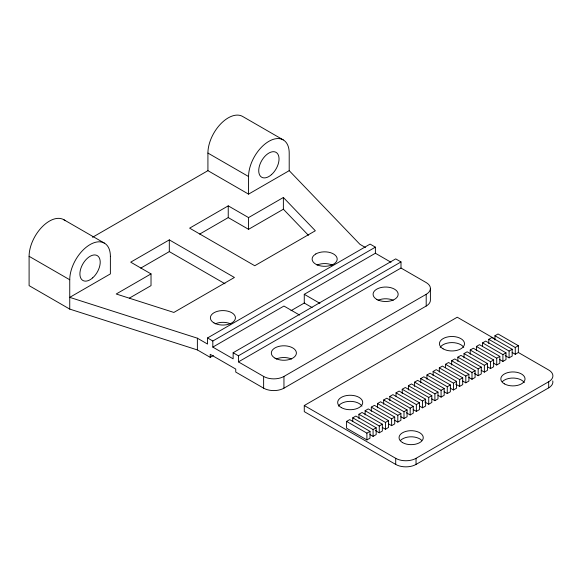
<?xml version="1.0" encoding="UTF-8"?>
<svg xmlns="http://www.w3.org/2000/svg" width="582" height="582" viewBox="0 0 582 582"><rect width="100%" height="100%" fill="white"/><g stroke="black" fill="none" stroke-linecap="round" stroke-linejoin="round"><path stroke-width="0.87" d="M65.206 220.694A28.736 16.587 -60 0 0 42.632 226.376A28.736 16.587 -60 0 0 29.1 256.306L29.1 285.638L69.745 309.1L197.378 349.928L210.218 357.341L213.361 355.522M110.384 256.306L110.376 273.904L69.745 297.366L69.745 309.1M197.378 349.928L197.378 338.193L69.745 297.366L69.745 279.767A28.736 16.587 -60 0 1 90.057 244.578A28.736 16.587 -60 0 1 110.376 256.313M312.09 307.551L304.27 303.04L304.27 294.31L375.39 253.25L375.39 247.154L370.108 244.098L207.541 337.953L207.541 344.057L197.378 338.193M210.218 357.341L210.218 354.336L235.746 369.068L235.746 372.073L263.631 388.165A14.368 8.293 0 0 0 283.951 388.165L426.199 306.045A14.368 8.293 0 0 0 430.404 300.174L430.404 288.446M233.142 352.736L238.431 355.791L238.431 361.888L400.998 268.033L400.998 261.929L395.709 258.881L233.142 352.736L233.142 358.839L212.823 347.105L212.823 341.008L375.39 247.154M263.631 388.165L263.631 376.438L238.431 361.888M283.951 388.165L283.951 376.438L426.199 294.31A14.368 8.293 0 0 0 426.199 282.576L400.998 268.033M494.904 338.95L457.248 317.212L304.27 405.53L304.27 411.634L395.716 464.429A14.368 8.293 0 0 0 416.035 464.429L548.688 387.838A14.368 8.293 0 0 0 552.776 380.89M395.716 464.429L395.716 458.325L304.27 405.53M416.035 464.429L416.035 458.325L548.688 381.741A14.368 8.293 0 0 0 548.688 370.007L518.358 352.496L518.358 345.693L498.039 333.959L494.947 335.741L494.947 339.997M548.688 387.838L548.688 381.741M92.509 237.296L207.92 170.664L248.558 194.126L289.203 170.657L289.203 153.059A28.744 16.594 -60 0 0 268.884 141.324A28.744 16.594 -60 0 0 248.565 176.528L248.558 194.126M151.022 273.904L116.218 293.997L173.865 312.439L234.422 277.476L169.311 239.879L130.703 262.169L151.022 273.904L151.022 285.638L129.364 298.137M228.239 205.861L189.63 228.151L254.749 265.741L315.335 230.763L283.376 197.487L248.558 217.588L228.239 205.861L228.239 217.588L248.558 229.323L283.376 209.222L283.376 197.487M140.742 268.106L169.311 251.613L225.008 283.776M199.67 234.088L228.239 217.588M212.823 347.105L283.951 306.045L299.585 315.066M290.985 310.708L304.459 302.931M238.431 355.791L400.998 261.929M346.581 421.404L349.673 419.622L369.992 431.349L369.992 438.159L366.9 439.941L346.581 428.207L346.581 421.404L366.9 433.139L369.992 431.349M352.757 421.237L352.757 417.832L355.849 416.05L376.176 427.785L376.176 434.587L373.084 436.369L369.956 434.565M358.941 418.516L358.941 414.268L362.033 412.478L382.352 424.213L382.352 431.015L379.26 432.804L375.354 430.549M365.125 414.951L365.125 410.696L368.217 408.913L388.536 420.641L388.536 427.45L385.444 429.232L382.316 427.428M371.309 411.379L371.309 407.131L374.401 405.341L394.72 417.076L394.72 423.878L391.628 425.668L388.5 423.856M377.485 407.815L377.485 403.559L380.577 401.776L400.903 413.504L400.903 420.313L397.812 422.096L394.683 420.291M383.669 404.243L383.669 399.987L386.761 398.204L407.08 409.939L407.08 416.741L403.995 418.523L400.867 416.719M389.853 400.671L389.853 396.422L392.945 394.632L413.264 406.367L413.264 413.169L410.172 414.959L406.265 412.703M396.036 396.255L396.036 392.85L399.128 391.068L419.447 402.795L419.447 409.604L416.356 411.387L413.227 409.583M402.22 393.534L402.22 389.278L405.305 387.496L425.631 399.23L425.631 406.032L422.539 407.815L419.411 406.01M408.397 389.962L408.397 385.713L411.489 383.931L431.815 395.658L431.815 402.468L428.723 404.25L424.809 401.995M414.58 386.397L414.58 382.141L417.672 380.359L437.991 392.093L437.991 398.896L434.899 400.678L431.779 398.874M420.764 382.825L420.764 378.576L423.856 376.787L444.175 388.521L444.175 395.324L441.083 397.113L437.955 395.309M426.948 379.26L426.948 375.004L430.04 373.222L450.359 384.949L450.359 391.759L447.267 393.541L444.139 391.737M433.124 375.688L433.124 371.432L436.216 369.65L456.543 381.385L456.543 388.187L453.451 389.969L450.323 388.165M439.308 372.116L439.308 367.868L442.4 366.078L462.719 377.813L462.719 384.615L459.635 386.404L455.721 384.149M445.492 367.7L445.492 364.296L448.584 362.513L468.903 374.248L468.903 381.05L465.811 382.832L462.69 381.028M451.676 364.979L451.676 360.731L454.768 358.941L475.087 370.676L475.087 377.478L471.995 379.268L468.866 377.456M457.859 361.415L457.859 357.159L460.944 355.376L481.27 367.104L481.27 373.913L478.178 375.696L474.272 373.44M464.036 357.843L464.036 353.587L467.128 351.804L487.447 363.539L487.447 370.341L484.362 372.124L481.234 370.319M470.22 354.271L470.22 350.022L473.312 348.232L493.631 359.967L493.631 366.769L490.539 368.559L487.418 366.755M476.403 350.706L476.403 346.45L479.495 344.668L499.814 356.395L499.814 363.204L496.722 364.987L493.594 363.183M482.587 346.283L482.587 342.878L485.679 341.096L505.998 352.83L505.998 359.632L502.906 361.422L499.778 359.611M488.764 343.562L488.764 339.313L491.855 337.531L512.182 349.258L512.182 356.068L509.09 357.85L505.183 355.595M352.757 417.832L373.084 429.567L376.176 427.785M358.941 414.268L379.26 425.995L382.352 424.213M365.125 410.696L385.444 422.43L388.536 420.641M371.309 407.131L391.628 418.858L394.72 417.076M377.485 403.559L397.812 415.293L400.903 413.504M383.669 399.987L403.995 411.721L407.08 409.939M389.853 396.422L410.172 408.149L413.264 406.367M396.036 392.85L416.356 404.585L419.447 402.795M402.22 389.278L422.539 401.013L425.631 399.23M408.397 385.713L428.723 397.448L431.815 395.658M414.58 382.141L434.899 393.876L437.991 392.093M420.764 378.576L441.083 390.304L444.175 388.521M426.948 375.004L447.267 386.739L450.359 384.949M433.124 371.432L453.451 383.167L456.543 381.385M439.308 367.868L459.627 379.595L462.719 377.813M445.492 364.296L465.811 376.03L468.903 374.248M451.676 360.731L471.995 372.458L475.087 370.676M457.859 357.159L478.178 368.893L481.27 367.104M464.036 353.587L484.362 365.321L487.447 363.539M470.22 350.022L490.539 361.749L493.631 359.967M476.403 346.45L496.722 358.185L499.814 356.395M482.587 342.878L502.906 354.613L505.998 352.83M488.764 339.313L509.09 351.048L512.182 349.258M494.947 335.741L515.266 347.476L518.358 345.693M512.145 352.474L515.266 354.278L518.358 352.496M283.252 139.906L242.607 116.444A28.744 16.594 -60 0 0 220.462 124.141A28.744 16.594 -60 0 0 207.92 153.066L207.92 170.664M207.92 153.066L248.558 176.528M365.416 247.495L359.945 244.331L289.203 170.657M375.39 253.25L391.024 262.278M304.27 294.31L319.904 303.338M63.787 219.69L104.425 243.152M207.541 337.953L212.823 341.008M29.1 256.306L69.745 279.767M283.376 209.222L308.438 235.317M515.266 347.476L515.266 354.278M509.09 351.048L509.09 357.85M502.906 354.613L502.906 361.422M496.722 358.185L496.722 364.987M490.539 361.749L490.539 368.559M484.362 365.321L484.362 372.124M478.178 368.893L478.178 375.696M471.995 372.458L471.995 379.268M465.811 376.03L465.811 382.832M459.627 379.595L459.635 386.404M453.451 383.167L453.451 389.969M447.267 386.739L447.267 393.541M441.083 390.304L441.083 397.113M434.899 393.876L434.899 400.678M428.723 397.448L428.723 404.25M426.199 294.31L426.199 306.045M422.539 401.013L422.539 407.815M416.356 404.585L416.356 411.387M410.172 408.149L410.172 414.959M403.995 411.721L403.995 418.523M397.812 415.293L397.812 422.096M391.628 418.858L391.628 425.668M385.444 422.43L385.444 429.232M379.26 425.995L379.26 432.804M373.084 429.567L373.084 436.369M366.9 433.139L366.9 439.941M248.558 217.588L248.558 229.323M169.311 239.879L169.311 251.613M416.035 458.325A14.368 8.293 0 0 1 395.716 458.325M502.448 381.53A12.106 6.984 0 0 1 513.986 378.06A12.106 6.984 0 0 1 524.302 382.636M400.671 440.29A12.106 6.984 0 0 1 421.637 440.29M338.418 406.112A12.528 7.231 0 0 1 350.189 401.347A12.528 7.231 0 0 1 361.968 406.112M440.196 347.352A12.528 7.231 0 0 1 451.967 342.594A12.528 7.231 0 0 1 463.745 347.352M283.951 376.438A14.368 8.293 0 0 1 263.631 376.438M377.994 300.261A12.528 7.231 0 0 1 393.25 300.261M276.239 359.014A12.528 7.231 0 0 1 291.495 359.014M215.275 323.818A12.528 7.231 0 0 1 230.53 323.818M317.037 265.065A12.528 7.231 0 0 1 332.286 265.065M315.8 253.956L313.807 255.454A12.528 7.231 0 0 0 323.57 266.28A12.528 7.231 0 0 0 336.432 256.597A12.528 7.231 0 0 0 315.8 253.956M443.106 348.836A12.528 7.231 0 0 0 464.072 345.599A12.528 7.231 0 0 0 448.722 336.738A12.528 7.231 0 0 0 443.106 348.836M402.599 442.618A12.106 6.984 0 0 0 422.845 439.49A12.106 6.984 0 0 0 408.026 430.927A12.106 6.984 0 0 0 402.599 442.618M504.376 383.858A12.106 6.984 0 0 0 524.622 380.73A12.106 6.984 0 0 0 509.796 372.174A12.106 6.984 0 0 0 504.376 383.858M341.336 407.596A12.528 7.231 0 0 0 362.295 404.359A12.528 7.231 0 0 0 346.952 395.498A12.528 7.231 0 0 0 341.336 407.596M214.045 322.937A12.528 7.231 0 0 0 235.004 319.693A12.528 7.231 0 0 0 219.661 310.839A12.528 7.231 0 0 0 214.045 322.937M275.002 358.134A12.528 7.231 0 0 0 295.969 354.889A12.528 7.231 0 0 0 280.626 346.035A12.528 7.231 0 0 0 275.002 358.134M376.765 299.388A12.528 7.231 0 0 0 397.724 296.143A12.528 7.231 0 0 0 382.381 287.282A12.528 7.231 0 0 0 376.765 299.388M271.51 174.607A14.368 8.293 -60 0 0 276.064 152.353A14.368 8.293 -60 0 0 259.07 167.427A14.368 8.293 -60 0 0 271.51 174.607M92.691 277.847A14.361 8.293 -60 0 0 97.238 255.607A14.361 8.293 -60 0 0 80.251 270.666A14.361 8.293 -60 0 0 92.691 277.847"/></g></svg>
